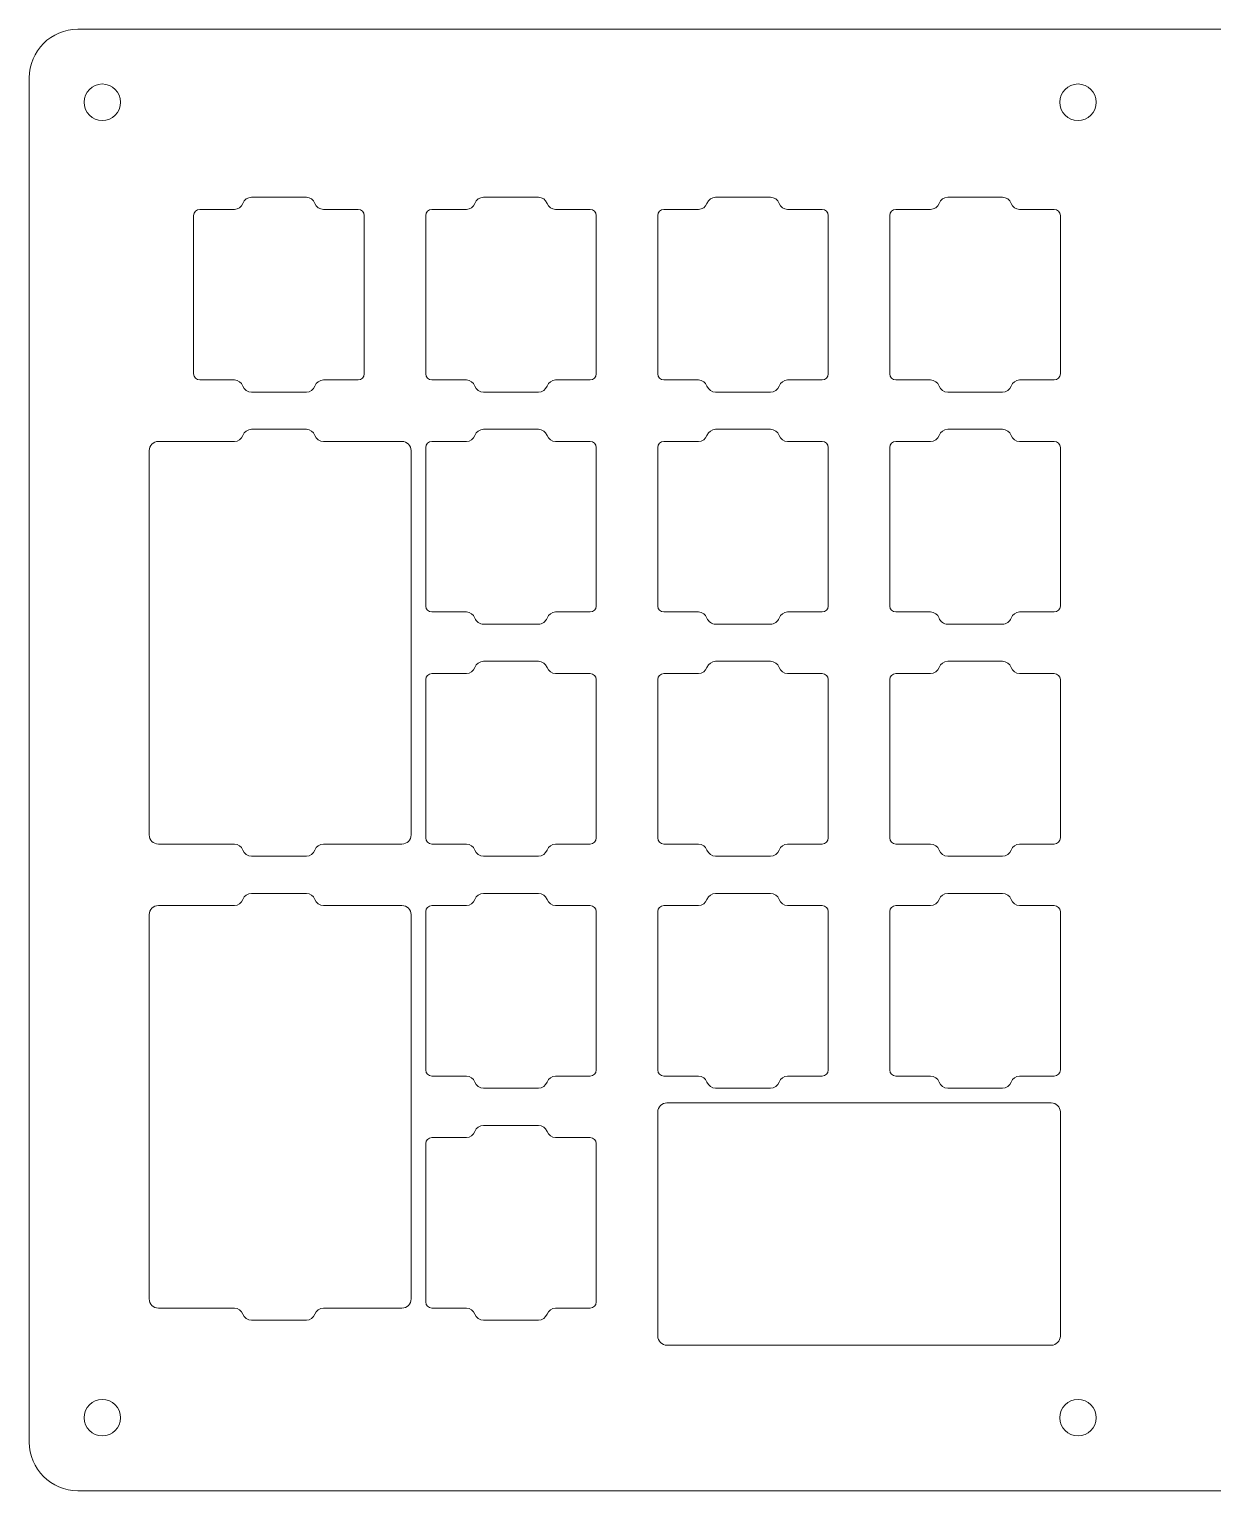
# Model space of a CAD drawing. Header units: inches. Extents: x -12 to 72, y -8.2 to 38.2.
# Drawn here: x 30.72 to 40.44, y 26.19 to 38.19 of the extents above; entities that cross this region are included whole.
import ezdxf

# ---------------------------------------------------------------- set-up
doc = ezdxf.new("R2010")
doc.units = ezdxf.units.IN
doc.header["$MEASUREMENT"] = 0
doc.layers.add('Layer 1', color=7, linetype='Continuous')

# ---------------------------------------------------------------- blocks, each defined once
blk = doc.blocks.new('block 141')
at = {"layer": 'Layer 1', "lineweight": 0}
blk.add_open_spline([(35.954, 27.384), (35.913, 27.384), (35.879, 27.418), (35.879, 27.459), (35.879, 27.459), (35.879, 29.299), (35.879, 29.299), (35.879, 29.34), (35.913, 29.374), (35.954, 29.374), (35.954, 29.374), (39.109, 29.374), (39.109, 29.374), (39.15, 29.374), (39.184, 29.34), (39.184, 29.299), (39.184, 29.299), (39.184, 27.459), (39.184, 27.459), (39.184, 27.418), (39.15, 27.384), (39.109, 27.384), (39.109, 27.384), (35.954, 27.384), (35.954, 27.384)], degree=3, knots=[0, 0, 0, 0, 1, 1, 1, 2, 2, 2, 3, 3, 3, 4, 4, 4, 5, 5, 5, 6, 6, 6, 7, 7, 7, 8, 8, 8, 8], dxfattribs=at)
blk = doc.blocks.new('block 142')
at = {"layer": 'Layer 1', "lineweight": 0}
blk.add_open_spline([(33.779, 34.804), (33.779, 34.804), (33.135, 34.804), (33.135, 34.804), (33.104, 34.804), (33.075, 34.824), (33.065, 34.854), (33.054, 34.883), (33.026, 34.904), (32.994, 34.904), (32.994, 34.904), (32.544, 34.904), (32.544, 34.904), (32.512, 34.904), (32.484, 34.883), (32.473, 34.854), (32.463, 34.824), (32.434, 34.804), (32.403, 34.804), (32.403, 34.804), (31.779, 34.804), (31.779, 34.804), (31.738, 34.804), (31.704, 34.77), (31.704, 34.729), (31.704, 34.729), (31.704, 31.574), (31.704, 31.574), (31.704, 31.532), (31.738, 31.499), (31.779, 31.499), (31.779, 31.499), (32.403, 31.499), (32.403, 31.499), (32.434, 31.499), (32.463, 31.479), (32.473, 31.449), (32.484, 31.419), (32.512, 31.399), (32.544, 31.399), (32.544, 31.399), (32.994, 31.399), (32.994, 31.399), (33.026, 31.399), (33.054, 31.419), (33.065, 31.449), (33.075, 31.479), (33.104, 31.499), (33.135, 31.499), (33.135, 31.499), (33.779, 31.499), (33.779, 31.499), (33.821, 31.499), (33.854, 31.532), (33.854, 31.574), (33.854, 31.574), (33.854, 34.729), (33.854, 34.729), (33.854, 34.77), (33.821, 34.804), (33.779, 34.804)], degree=3, knots=[0, 0, 0, 0, 1, 1, 1, 2, 2, 2, 3, 3, 3, 4, 4, 4, 5, 5, 5, 6, 6, 6, 7, 7, 7, 8, 8, 8, 9, 9, 9, 10, 10, 10, 11, 11, 11, 12, 12, 12, 13, 13, 13, 14, 14, 14, 15, 15, 15, 16, 16, 16, 17, 17, 17, 18, 18, 18, 19, 19, 19, 20, 20, 20, 20], dxfattribs=at)
blk = doc.blocks.new('block 143')
at = {"layer": 'Layer 1', "lineweight": 0}
blk.add_open_spline([(34.899, 35.209), (34.931, 35.209), (34.959, 35.229), (34.97, 35.259), (34.98, 35.288), (35.009, 35.309), (35.04, 35.309), (35.04, 35.309), (35.324, 35.309), (35.324, 35.309), (35.352, 35.309), (35.374, 35.331), (35.374, 35.359), (35.374, 35.359), (35.374, 36.659), (35.374, 36.659), (35.374, 36.686), (35.352, 36.709), (35.324, 36.709), (35.324, 36.709), (35.04, 36.709), (35.04, 36.709), (35.009, 36.709), (34.98, 36.729), (34.97, 36.759), (34.959, 36.788), (34.931, 36.809), (34.899, 36.809), (34.899, 36.809), (34.449, 36.809), (34.449, 36.809), (34.417, 36.809), (34.389, 36.788), (34.378, 36.759), (34.368, 36.729), (34.339, 36.709), (34.308, 36.709), (34.308, 36.709), (34.024, 36.709), (34.024, 36.709), (33.996, 36.709), (33.974, 36.686), (33.974, 36.659), (33.974, 36.659), (33.974, 35.359), (33.974, 35.359), (33.974, 35.331), (33.996, 35.309), (34.024, 35.309), (34.024, 35.309), (34.308, 35.309), (34.308, 35.309), (34.339, 35.309), (34.368, 35.288), (34.378, 35.259), (34.389, 35.229), (34.417, 35.209), (34.449, 35.209), (34.449, 35.209), (34.899, 35.209), (34.899, 35.209)], degree=3, knots=[0, 0, 0, 0, 1, 1, 1, 2, 2, 2, 3, 3, 3, 4, 4, 4, 5, 5, 5, 6, 6, 6, 7, 7, 7, 8, 8, 8, 9, 9, 9, 10, 10, 10, 11, 11, 11, 12, 12, 12, 13, 13, 13, 14, 14, 14, 15, 15, 15, 16, 16, 16, 17, 17, 17, 18, 18, 18, 19, 19, 19, 20, 20, 20, 20], dxfattribs=at)
blk = doc.blocks.new('block 144')
at = {"layer": 'Layer 1', "lineweight": 0}
blk.add_open_spline([(32.544, 36.809), (32.512, 36.809), (32.484, 36.788), (32.473, 36.759), (32.463, 36.729), (32.434, 36.709), (32.403, 36.709), (32.403, 36.709), (32.119, 36.709), (32.119, 36.709), (32.091, 36.709), (32.069, 36.686), (32.069, 36.659), (32.069, 36.659), (32.069, 35.359), (32.069, 35.359), (32.069, 35.331), (32.091, 35.309), (32.119, 35.309), (32.119, 35.309), (32.403, 35.309), (32.403, 35.309), (32.434, 35.309), (32.463, 35.288), (32.473, 35.259), (32.484, 35.229), (32.512, 35.209), (32.544, 35.209), (32.544, 35.209), (32.994, 35.209), (32.994, 35.209), (33.026, 35.209), (33.054, 35.229), (33.065, 35.259), (33.075, 35.288), (33.104, 35.309), (33.135, 35.309), (33.135, 35.309), (33.419, 35.309), (33.419, 35.309), (33.447, 35.309), (33.469, 35.331), (33.469, 35.359), (33.469, 35.359), (33.469, 36.659), (33.469, 36.659), (33.469, 36.686), (33.447, 36.709), (33.419, 36.709), (33.419, 36.709), (33.135, 36.709), (33.135, 36.709), (33.104, 36.709), (33.075, 36.729), (33.065, 36.759), (33.054, 36.788), (33.026, 36.809), (32.994, 36.809), (32.994, 36.809), (32.544, 36.809), (32.544, 36.809)], degree=3, knots=[0, 0, 0, 0, 1, 1, 1, 2, 2, 2, 3, 3, 3, 4, 4, 4, 5, 5, 5, 6, 6, 6, 7, 7, 7, 8, 8, 8, 9, 9, 9, 10, 10, 10, 11, 11, 11, 12, 12, 12, 13, 13, 13, 14, 14, 14, 15, 15, 15, 16, 16, 16, 17, 17, 17, 18, 18, 18, 19, 19, 19, 20, 20, 20, 20], dxfattribs=at)
blk = doc.blocks.new('block 145')
at = {"layer": 'Layer 1', "lineweight": 0}
blk.add_open_spline([(71.567, 38.189), (71.788, 38.189), (71.967, 38.009), (71.967, 37.789), (71.967, 37.789), (71.967, 26.589), (71.967, 26.589), (71.967, 26.368), (71.788, 26.189), (71.567, 26.189), (71.567, 26.189), (31.119, 26.189), (31.119, 26.189), (30.898, 26.189), (30.719, 26.368), (30.719, 26.589), (30.719, 26.589), (30.719, 37.789), (30.719, 37.789), (30.719, 38.009), (30.898, 38.189), (31.119, 38.189), (31.119, 38.189), (50.543, 38.189), (50.543, 38.189), (50.598, 38.189), (50.643, 38.144), (50.643, 38.089), (50.643, 38.089), (50.643, 37.189), (50.643, 37.189), (50.643, 37.133), (50.688, 37.089), (50.743, 37.089), (50.743, 37.089), (51.943, 37.089), (51.943, 37.089), (51.998, 37.089), (52.043, 37.133), (52.043, 37.189), (52.043, 37.189), (52.043, 38.089), (52.043, 38.089), (52.043, 38.144), (52.088, 38.189), (52.143, 38.189), (52.143, 38.189), (71.567, 38.189), (71.567, 38.189)], degree=3, knots=[0, 0, 0, 0, 1, 1, 1, 2, 2, 2, 3, 3, 3, 4, 4, 4, 5, 5, 5, 6, 6, 6, 7, 7, 7, 8, 8, 8, 9, 9, 9, 10, 10, 10, 11, 11, 11, 12, 12, 12, 13, 13, 13, 14, 14, 14, 15, 15, 15, 16, 16, 16, 16], dxfattribs=at)
blk = doc.blocks.new('block 150')
at = {"layer": 'Layer 1', "lineweight": 0}
blk.add_open_spline([(31.469, 26.789), (31.469, 26.872), (31.402, 26.939), (31.319, 26.939), (31.236, 26.939), (31.169, 26.872), (31.169, 26.789), (31.169, 26.706), (31.236, 26.639), (31.319, 26.639), (31.402, 26.639), (31.469, 26.706), (31.469, 26.789), (31.469, 26.789), (31.469, 26.789), (31.469, 26.789)], degree=3, knots=[0, 0, 0, 0, 1, 1, 1, 2, 2, 2, 3, 3, 3, 4, 4, 4, 5, 5, 5, 5], dxfattribs=at)
blk = doc.blocks.new('block 151')
at = {"layer": 'Layer 1', "lineweight": 0}
blk.add_open_spline([(39.479, 26.789), (39.479, 26.872), (39.411, 26.939), (39.329, 26.939), (39.246, 26.939), (39.179, 26.872), (39.179, 26.789), (39.179, 26.706), (39.246, 26.639), (39.329, 26.639), (39.411, 26.639), (39.479, 26.706), (39.479, 26.789), (39.479, 26.789), (39.479, 26.789), (39.479, 26.789)], degree=3, knots=[0, 0, 0, 0, 1, 1, 1, 2, 2, 2, 3, 3, 3, 4, 4, 4, 5, 5, 5, 5], dxfattribs=at)
blk = doc.blocks.new('block 160')
at = {"layer": 'Layer 1', "lineweight": 0}
blk.add_open_spline([(39.479, 37.589), (39.479, 37.671), (39.411, 37.739), (39.329, 37.739), (39.246, 37.739), (39.179, 37.671), (39.179, 37.589), (39.179, 37.506), (39.246, 37.439), (39.329, 37.439), (39.411, 37.439), (39.479, 37.506), (39.479, 37.589), (39.479, 37.589), (39.479, 37.589), (39.479, 37.589)], degree=3, knots=[0, 0, 0, 0, 1, 1, 1, 2, 2, 2, 3, 3, 3, 4, 4, 4, 5, 5, 5, 5], dxfattribs=at)
blk = doc.blocks.new('block 161')
at = {"layer": 'Layer 1', "lineweight": 0}
blk.add_open_spline([(31.469, 37.589), (31.469, 37.671), (31.402, 37.739), (31.319, 37.739), (31.236, 37.739), (31.169, 37.671), (31.169, 37.589), (31.169, 37.506), (31.236, 37.439), (31.319, 37.439), (31.402, 37.439), (31.469, 37.506), (31.469, 37.589), (31.469, 37.589), (31.469, 37.589), (31.469, 37.589)], degree=3, knots=[0, 0, 0, 0, 1, 1, 1, 2, 2, 2, 3, 3, 3, 4, 4, 4, 5, 5, 5, 5], dxfattribs=at)
blk = doc.blocks.new('block 162')
at = {"layer": 'Layer 1', "lineweight": 0}
blk.add_open_spline([(34.899, 33.303), (34.931, 33.303), (34.959, 33.324), (34.97, 33.354), (34.98, 33.383), (35.009, 33.404), (35.04, 33.404), (35.04, 33.404), (35.324, 33.404), (35.324, 33.404), (35.352, 33.404), (35.374, 33.426), (35.374, 33.453), (35.374, 33.453), (35.374, 34.754), (35.374, 34.754), (35.374, 34.781), (35.352, 34.804), (35.324, 34.804), (35.324, 34.804), (35.04, 34.804), (35.04, 34.804), (35.009, 34.804), (34.98, 34.824), (34.97, 34.854), (34.959, 34.883), (34.931, 34.904), (34.899, 34.904), (34.899, 34.904), (34.449, 34.904), (34.449, 34.904), (34.417, 34.904), (34.389, 34.883), (34.378, 34.854), (34.368, 34.824), (34.339, 34.804), (34.308, 34.804), (34.308, 34.804), (34.024, 34.804), (34.024, 34.804), (33.996, 34.804), (33.974, 34.781), (33.974, 34.754), (33.974, 34.754), (33.974, 33.453), (33.974, 33.453), (33.974, 33.426), (33.996, 33.404), (34.024, 33.404), (34.024, 33.404), (34.308, 33.404), (34.308, 33.404), (34.339, 33.404), (34.368, 33.383), (34.378, 33.354), (34.389, 33.324), (34.417, 33.303), (34.449, 33.303), (34.449, 33.303), (34.899, 33.303), (34.899, 33.303)], degree=3, knots=[0, 0, 0, 0, 1, 1, 1, 2, 2, 2, 3, 3, 3, 4, 4, 4, 5, 5, 5, 6, 6, 6, 7, 7, 7, 8, 8, 8, 9, 9, 9, 10, 10, 10, 11, 11, 11, 12, 12, 12, 13, 13, 13, 14, 14, 14, 15, 15, 15, 16, 16, 16, 17, 17, 17, 18, 18, 18, 19, 19, 19, 20, 20, 20, 20], dxfattribs=at)
blk = doc.blocks.new('block 163')
at = {"layer": 'Layer 1', "lineweight": 0}
blk.add_open_spline([(34.899, 31.399), (34.931, 31.399), (34.959, 31.419), (34.97, 31.449), (34.98, 31.479), (35.009, 31.499), (35.04, 31.499), (35.04, 31.499), (35.324, 31.499), (35.324, 31.499), (35.352, 31.499), (35.374, 31.521), (35.374, 31.549), (35.374, 31.549), (35.374, 32.849), (35.374, 32.849), (35.374, 32.876), (35.352, 32.898), (35.324, 32.898), (35.324, 32.898), (35.04, 32.898), (35.04, 32.898), (35.009, 32.898), (34.98, 32.919), (34.97, 32.949), (34.959, 32.978), (34.931, 32.999), (34.899, 32.999), (34.899, 32.999), (34.449, 32.999), (34.449, 32.999), (34.417, 32.999), (34.389, 32.978), (34.378, 32.949), (34.368, 32.919), (34.339, 32.898), (34.308, 32.898), (34.308, 32.898), (34.024, 32.898), (34.024, 32.898), (33.996, 32.898), (33.974, 32.876), (33.974, 32.849), (33.974, 32.849), (33.974, 31.549), (33.974, 31.549), (33.974, 31.521), (33.996, 31.499), (34.024, 31.499), (34.024, 31.499), (34.308, 31.499), (34.308, 31.499), (34.339, 31.499), (34.368, 31.479), (34.378, 31.449), (34.389, 31.419), (34.417, 31.399), (34.449, 31.399), (34.449, 31.399), (34.899, 31.399), (34.899, 31.399)], degree=3, knots=[0, 0, 0, 0, 1, 1, 1, 2, 2, 2, 3, 3, 3, 4, 4, 4, 5, 5, 5, 6, 6, 6, 7, 7, 7, 8, 8, 8, 9, 9, 9, 10, 10, 10, 11, 11, 11, 12, 12, 12, 13, 13, 13, 14, 14, 14, 15, 15, 15, 16, 16, 16, 17, 17, 17, 18, 18, 18, 19, 19, 19, 20, 20, 20, 20], dxfattribs=at)
blk = doc.blocks.new('block 164')
at = {"layer": 'Layer 1', "lineweight": 0}
blk.add_open_spline([(34.899, 29.494), (34.931, 29.494), (34.959, 29.514), (34.97, 29.544), (34.98, 29.574), (35.009, 29.594), (35.04, 29.594), (35.04, 29.594), (35.324, 29.594), (35.324, 29.594), (35.352, 29.594), (35.374, 29.616), (35.374, 29.644), (35.374, 29.644), (35.374, 30.944), (35.374, 30.944), (35.374, 30.971), (35.352, 30.994), (35.324, 30.994), (35.324, 30.994), (35.04, 30.994), (35.04, 30.994), (35.009, 30.994), (34.98, 31.014), (34.97, 31.044), (34.959, 31.074), (34.931, 31.094), (34.899, 31.094), (34.899, 31.094), (34.449, 31.094), (34.449, 31.094), (34.417, 31.094), (34.389, 31.074), (34.378, 31.044), (34.368, 31.014), (34.339, 30.994), (34.308, 30.994), (34.308, 30.994), (34.024, 30.994), (34.024, 30.994), (33.996, 30.994), (33.974, 30.971), (33.974, 30.944), (33.974, 30.944), (33.974, 29.644), (33.974, 29.644), (33.974, 29.616), (33.996, 29.594), (34.024, 29.594), (34.024, 29.594), (34.308, 29.594), (34.308, 29.594), (34.339, 29.594), (34.368, 29.574), (34.378, 29.544), (34.389, 29.514), (34.417, 29.494), (34.449, 29.494), (34.449, 29.494), (34.899, 29.494), (34.899, 29.494)], degree=3, knots=[0, 0, 0, 0, 1, 1, 1, 2, 2, 2, 3, 3, 3, 4, 4, 4, 5, 5, 5, 6, 6, 6, 7, 7, 7, 8, 8, 8, 9, 9, 9, 10, 10, 10, 11, 11, 11, 12, 12, 12, 13, 13, 13, 14, 14, 14, 15, 15, 15, 16, 16, 16, 17, 17, 17, 18, 18, 18, 19, 19, 19, 20, 20, 20, 20], dxfattribs=at)
blk = doc.blocks.new('block 165')
at = {"layer": 'Layer 1', "lineweight": 0}
blk.add_open_spline([(34.899, 27.589), (34.931, 27.589), (34.959, 27.609), (34.97, 27.639), (34.98, 27.669), (35.009, 27.689), (35.04, 27.689), (35.04, 27.689), (35.324, 27.689), (35.324, 27.689), (35.352, 27.689), (35.374, 27.711), (35.374, 27.739), (35.374, 27.739), (35.374, 29.039), (35.374, 29.039), (35.374, 29.066), (35.352, 29.089), (35.324, 29.089), (35.324, 29.089), (35.04, 29.089), (35.04, 29.089), (35.009, 29.089), (34.98, 29.109), (34.97, 29.139), (34.959, 29.169), (34.931, 29.189), (34.899, 29.189), (34.899, 29.189), (34.449, 29.189), (34.449, 29.189), (34.417, 29.189), (34.389, 29.169), (34.378, 29.139), (34.368, 29.109), (34.339, 29.089), (34.308, 29.089), (34.308, 29.089), (34.024, 29.089), (34.024, 29.089), (33.996, 29.089), (33.974, 29.066), (33.974, 29.039), (33.974, 29.039), (33.974, 27.739), (33.974, 27.739), (33.974, 27.711), (33.996, 27.689), (34.024, 27.689), (34.024, 27.689), (34.308, 27.689), (34.308, 27.689), (34.339, 27.689), (34.368, 27.669), (34.378, 27.639), (34.389, 27.609), (34.417, 27.589), (34.449, 27.589), (34.449, 27.589), (34.899, 27.589), (34.899, 27.589)], degree=3, knots=[0, 0, 0, 0, 1, 1, 1, 2, 2, 2, 3, 3, 3, 4, 4, 4, 5, 5, 5, 6, 6, 6, 7, 7, 7, 8, 8, 8, 9, 9, 9, 10, 10, 10, 11, 11, 11, 12, 12, 12, 13, 13, 13, 14, 14, 14, 15, 15, 15, 16, 16, 16, 17, 17, 17, 18, 18, 18, 19, 19, 19, 20, 20, 20, 20], dxfattribs=at)
blk = doc.blocks.new('block 140')
at = {"layer": 'Layer 1', "lineweight": 0}
for points in [[(36.804, 35.209), (36.836, 35.209), (36.864, 35.229), (36.875, 35.259), (36.885, 35.288), (36.914, 35.309), (36.945, 35.309), (36.945, 35.309), (37.229, 35.309), (37.229, 35.309), (37.257, 35.309), (37.279, 35.331), (37.279, 35.359), (37.279, 35.359), (37.279, 36.659), (37.279, 36.659), (37.279, 36.686), (37.257, 36.709), (37.229, 36.709), (37.229, 36.709), (36.945, 36.709), (36.945, 36.709), (36.914, 36.709), (36.885, 36.729), (36.875, 36.759), (36.864, 36.788), (36.836, 36.809), (36.804, 36.809), (36.804, 36.809), (36.354, 36.809), (36.354, 36.809), (36.322, 36.809), (36.294, 36.788), (36.283, 36.759), (36.273, 36.729), (36.244, 36.709), (36.213, 36.709), (36.213, 36.709), (35.929, 36.709), (35.929, 36.709), (35.901, 36.709), (35.879, 36.686), (35.879, 36.659), (35.879, 36.659), (35.879, 35.359), (35.879, 35.359), (35.879, 35.331), (35.901, 35.309), (35.929, 35.309), (35.929, 35.309), (36.213, 35.309), (36.213, 35.309), (36.244, 35.309), (36.273, 35.288), (36.283, 35.259), (36.294, 35.229), (36.322, 35.209), (36.354, 35.209), (36.354, 35.209), (36.804, 35.209), (36.804, 35.209)], [(38.709, 35.209), (38.741, 35.209), (38.769, 35.229), (38.78, 35.259), (38.79, 35.288), (38.819, 35.309), (38.85, 35.309), (38.85, 35.309), (39.134, 35.309), (39.134, 35.309), (39.162, 35.309), (39.184, 35.331), (39.184, 35.359), (39.184, 35.359), (39.184, 36.659), (39.184, 36.659), (39.184, 36.686), (39.162, 36.709), (39.134, 36.709), (39.134, 36.709), (38.85, 36.709), (38.85, 36.709), (38.819, 36.709), (38.79, 36.729), (38.78, 36.759), (38.769, 36.788), (38.741, 36.809), (38.709, 36.809), (38.709, 36.809), (38.259, 36.809), (38.259, 36.809), (38.227, 36.809), (38.199, 36.788), (38.188, 36.759), (38.178, 36.729), (38.149, 36.709), (38.118, 36.709), (38.118, 36.709), (37.834, 36.709), (37.834, 36.709), (37.806, 36.709), (37.784, 36.686), (37.784, 36.659), (37.784, 36.659), (37.784, 35.359), (37.784, 35.359), (37.784, 35.331), (37.806, 35.309), (37.834, 35.309), (37.834, 35.309), (38.118, 35.309), (38.118, 35.309), (38.149, 35.309), (38.178, 35.288), (38.188, 35.259), (38.199, 35.229), (38.227, 35.209), (38.259, 35.209), (38.259, 35.209), (38.709, 35.209), (38.709, 35.209)], [(36.804, 33.303), (36.836, 33.303), (36.864, 33.324), (36.875, 33.354), (36.885, 33.383), (36.914, 33.404), (36.945, 33.404), (36.945, 33.404), (37.229, 33.404), (37.229, 33.404), (37.257, 33.404), (37.279, 33.426), (37.279, 33.453), (37.279, 33.453), (37.279, 34.754), (37.279, 34.754), (37.279, 34.781), (37.257, 34.804), (37.229, 34.804), (37.229, 34.804), (36.945, 34.804), (36.945, 34.804), (36.914, 34.804), (36.885, 34.824), (36.875, 34.854), (36.864, 34.883), (36.836, 34.904), (36.804, 34.904), (36.804, 34.904), (36.354, 34.904), (36.354, 34.904), (36.322, 34.904), (36.294, 34.883), (36.283, 34.854), (36.273, 34.824), (36.244, 34.804), (36.213, 34.804), (36.213, 34.804), (35.929, 34.804), (35.929, 34.804), (35.901, 34.804), (35.879, 34.781), (35.879, 34.754), (35.879, 34.754), (35.879, 33.453), (35.879, 33.453), (35.879, 33.426), (35.901, 33.404), (35.929, 33.404), (35.929, 33.404), (36.213, 33.404), (36.213, 33.404), (36.244, 33.404), (36.273, 33.383), (36.283, 33.354), (36.294, 33.324), (36.322, 33.303), (36.354, 33.303), (36.354, 33.303), (36.804, 33.303), (36.804, 33.303)], [(38.709, 33.303), (38.741, 33.303), (38.769, 33.324), (38.78, 33.354), (38.79, 33.383), (38.819, 33.404), (38.85, 33.404), (38.85, 33.404), (39.134, 33.404), (39.134, 33.404), (39.162, 33.404), (39.184, 33.426), (39.184, 33.453), (39.184, 33.453), (39.184, 34.754), (39.184, 34.754), (39.184, 34.781), (39.162, 34.804), (39.134, 34.804), (39.134, 34.804), (38.85, 34.804), (38.85, 34.804), (38.819, 34.804), (38.79, 34.824), (38.78, 34.854), (38.769, 34.883), (38.741, 34.904), (38.709, 34.904), (38.709, 34.904), (38.259, 34.904), (38.259, 34.904), (38.227, 34.904), (38.199, 34.883), (38.188, 34.854), (38.178, 34.824), (38.149, 34.804), (38.118, 34.804), (38.118, 34.804), (37.834, 34.804), (37.834, 34.804), (37.806, 34.804), (37.784, 34.781), (37.784, 34.754), (37.784, 34.754), (37.784, 33.453), (37.784, 33.453), (37.784, 33.426), (37.806, 33.404), (37.834, 33.404), (37.834, 33.404), (38.118, 33.404), (38.118, 33.404), (38.149, 33.404), (38.178, 33.383), (38.188, 33.354), (38.199, 33.324), (38.227, 33.303), (38.259, 33.303), (38.259, 33.303), (38.709, 33.303), (38.709, 33.303)], [(36.804, 31.399), (36.836, 31.399), (36.864, 31.419), (36.875, 31.449), (36.885, 31.479), (36.914, 31.499), (36.945, 31.499), (36.945, 31.499), (37.229, 31.499), (37.229, 31.499), (37.257, 31.499), (37.279, 31.521), (37.279, 31.549), (37.279, 31.549), (37.279, 32.849), (37.279, 32.849), (37.279, 32.876), (37.257, 32.898), (37.229, 32.898), (37.229, 32.898), (36.945, 32.898), (36.945, 32.898), (36.914, 32.898), (36.885, 32.919), (36.875, 32.949), (36.864, 32.978), (36.836, 32.999), (36.804, 32.999), (36.804, 32.999), (36.354, 32.999), (36.354, 32.999), (36.322, 32.999), (36.294, 32.978), (36.283, 32.949), (36.273, 32.919), (36.244, 32.898), (36.213, 32.898), (36.213, 32.898), (35.929, 32.898), (35.929, 32.898), (35.901, 32.898), (35.879, 32.876), (35.879, 32.849), (35.879, 32.849), (35.879, 31.549), (35.879, 31.549), (35.879, 31.521), (35.901, 31.499), (35.929, 31.499), (35.929, 31.499), (36.213, 31.499), (36.213, 31.499), (36.244, 31.499), (36.273, 31.479), (36.283, 31.449), (36.294, 31.419), (36.322, 31.399), (36.354, 31.399), (36.354, 31.399), (36.804, 31.399), (36.804, 31.399)], [(38.709, 31.399), (38.741, 31.399), (38.769, 31.419), (38.78, 31.449), (38.79, 31.479), (38.819, 31.499), (38.85, 31.499), (38.85, 31.499), (39.134, 31.499), (39.134, 31.499), (39.162, 31.499), (39.184, 31.521), (39.184, 31.549), (39.184, 31.549), (39.184, 32.849), (39.184, 32.849), (39.184, 32.876), (39.162, 32.898), (39.134, 32.898), (39.134, 32.898), (38.85, 32.898), (38.85, 32.898), (38.819, 32.898), (38.79, 32.919), (38.78, 32.949), (38.769, 32.978), (38.741, 32.999), (38.709, 32.999), (38.709, 32.999), (38.259, 32.999), (38.259, 32.999), (38.227, 32.999), (38.199, 32.978), (38.188, 32.949), (38.178, 32.919), (38.149, 32.898), (38.118, 32.898), (38.118, 32.898), (37.834, 32.898), (37.834, 32.898), (37.806, 32.898), (37.784, 32.876), (37.784, 32.849), (37.784, 32.849), (37.784, 31.549), (37.784, 31.549), (37.784, 31.521), (37.806, 31.499), (37.834, 31.499), (37.834, 31.499), (38.118, 31.499), (38.118, 31.499), (38.149, 31.499), (38.178, 31.479), (38.188, 31.449), (38.199, 31.419), (38.227, 31.399), (38.259, 31.399), (38.259, 31.399), (38.709, 31.399), (38.709, 31.399)], [(36.804, 29.494), (36.836, 29.494), (36.864, 29.514), (36.875, 29.544), (36.885, 29.574), (36.914, 29.594), (36.945, 29.594), (36.945, 29.594), (37.229, 29.594), (37.229, 29.594), (37.257, 29.594), (37.279, 29.616), (37.279, 29.644), (37.279, 29.644), (37.279, 30.944), (37.279, 30.944), (37.279, 30.971), (37.257, 30.994), (37.229, 30.994), (37.229, 30.994), (36.945, 30.994), (36.945, 30.994), (36.914, 30.994), (36.885, 31.014), (36.875, 31.044), (36.864, 31.074), (36.836, 31.094), (36.804, 31.094), (36.804, 31.094), (36.354, 31.094), (36.354, 31.094), (36.322, 31.094), (36.294, 31.074), (36.283, 31.044), (36.273, 31.014), (36.244, 30.994), (36.213, 30.994), (36.213, 30.994), (35.929, 30.994), (35.929, 30.994), (35.901, 30.994), (35.879, 30.971), (35.879, 30.944), (35.879, 30.944), (35.879, 29.644), (35.879, 29.644), (35.879, 29.616), (35.901, 29.594), (35.929, 29.594), (35.929, 29.594), (36.213, 29.594), (36.213, 29.594), (36.244, 29.594), (36.273, 29.574), (36.283, 29.544), (36.294, 29.514), (36.322, 29.494), (36.354, 29.494), (36.354, 29.494), (36.804, 29.494), (36.804, 29.494)], [(38.709, 29.494), (38.741, 29.494), (38.769, 29.514), (38.78, 29.544), (38.79, 29.574), (38.819, 29.594), (38.85, 29.594), (38.85, 29.594), (39.134, 29.594), (39.134, 29.594), (39.162, 29.594), (39.184, 29.616), (39.184, 29.644), (39.184, 29.644), (39.184, 30.944), (39.184, 30.944), (39.184, 30.971), (39.162, 30.994), (39.134, 30.994), (39.134, 30.994), (38.85, 30.994), (38.85, 30.994), (38.819, 30.994), (38.79, 31.014), (38.78, 31.044), (38.769, 31.074), (38.741, 31.094), (38.709, 31.094), (38.709, 31.094), (38.259, 31.094), (38.259, 31.094), (38.227, 31.094), (38.199, 31.074), (38.188, 31.044), (38.178, 31.014), (38.149, 30.994), (38.118, 30.994), (38.118, 30.994), (37.834, 30.994), (37.834, 30.994), (37.806, 30.994), (37.784, 30.971), (37.784, 30.944), (37.784, 30.944), (37.784, 29.644), (37.784, 29.644), (37.784, 29.616), (37.806, 29.594), (37.834, 29.594), (37.834, 29.594), (38.118, 29.594), (38.118, 29.594), (38.149, 29.594), (38.178, 29.574), (38.188, 29.544), (38.199, 29.514), (38.227, 29.494), (38.259, 29.494), (38.259, 29.494), (38.709, 29.494), (38.709, 29.494)]]:
    blk.add_open_spline(points, degree=3, knots=[0, 0, 0, 0, 1, 1, 1, 2, 2, 2, 3, 3, 3, 4, 4, 4, 5, 5, 5, 6, 6, 6, 7, 7, 7, 8, 8, 8, 9, 9, 9, 10, 10, 10, 11, 11, 11, 12, 12, 12, 13, 13, 13, 14, 14, 14, 15, 15, 15, 16, 16, 16, 17, 17, 17, 18, 18, 18, 19, 19, 19, 20, 20, 20, 20], dxfattribs=at)
at = {"layer": 'Layer 1'}
for name in ['block 145', 'block 161', 'block 160', 'block 144', 'block 143', 'block 142', 'block 162', 'block 163', 'block 164', 'block 141', 'block 165', 'block 150', 'block 151']:
    blk.add_blockref(name, (0, 0), dxfattribs=at)
blk = doc.blocks.new('block 187')
at = {"layer": 'Layer 1', "lineweight": 0}
blk.add_open_spline([(33.779, 30.994), (33.779, 30.994), (33.135, 30.994), (33.135, 30.994), (33.104, 30.994), (33.075, 31.014), (33.065, 31.044), (33.054, 31.074), (33.026, 31.094), (32.994, 31.094), (32.994, 31.094), (32.544, 31.094), (32.544, 31.094), (32.512, 31.094), (32.484, 31.074), (32.473, 31.044), (32.463, 31.014), (32.434, 30.994), (32.403, 30.994), (32.403, 30.994), (31.779, 30.994), (31.779, 30.994), (31.738, 30.994), (31.704, 30.96), (31.704, 30.919), (31.704, 30.919), (31.704, 27.764), (31.704, 27.764), (31.704, 27.722), (31.738, 27.689), (31.779, 27.689), (31.779, 27.689), (32.403, 27.689), (32.403, 27.689), (32.434, 27.689), (32.463, 27.669), (32.473, 27.639), (32.484, 27.609), (32.512, 27.589), (32.544, 27.589), (32.544, 27.589), (32.994, 27.589), (32.994, 27.589), (33.026, 27.589), (33.054, 27.609), (33.065, 27.639), (33.075, 27.669), (33.104, 27.689), (33.135, 27.689), (33.135, 27.689), (33.779, 27.689), (33.779, 27.689), (33.821, 27.689), (33.854, 27.722), (33.854, 27.764), (33.854, 27.764), (33.854, 30.919), (33.854, 30.919), (33.854, 30.96), (33.821, 30.994), (33.779, 30.994)], degree=3, knots=[0, 0, 0, 0, 1, 1, 1, 2, 2, 2, 3, 3, 3, 4, 4, 4, 5, 5, 5, 6, 6, 6, 7, 7, 7, 8, 8, 8, 9, 9, 9, 10, 10, 10, 11, 11, 11, 12, 12, 12, 13, 13, 13, 14, 14, 14, 15, 15, 15, 16, 16, 16, 17, 17, 17, 18, 18, 18, 19, 19, 19, 20, 20, 20, 20], dxfattribs=at)

msp = doc.modelspace()

# ---------------------------------------------------------------- block references
at = {"layer": 'Layer 1'}
for name in ['block 140', 'block 187']:
    msp.add_blockref(name, (0, 0), dxfattribs=at)

doc.saveas('drawing.dxf')
